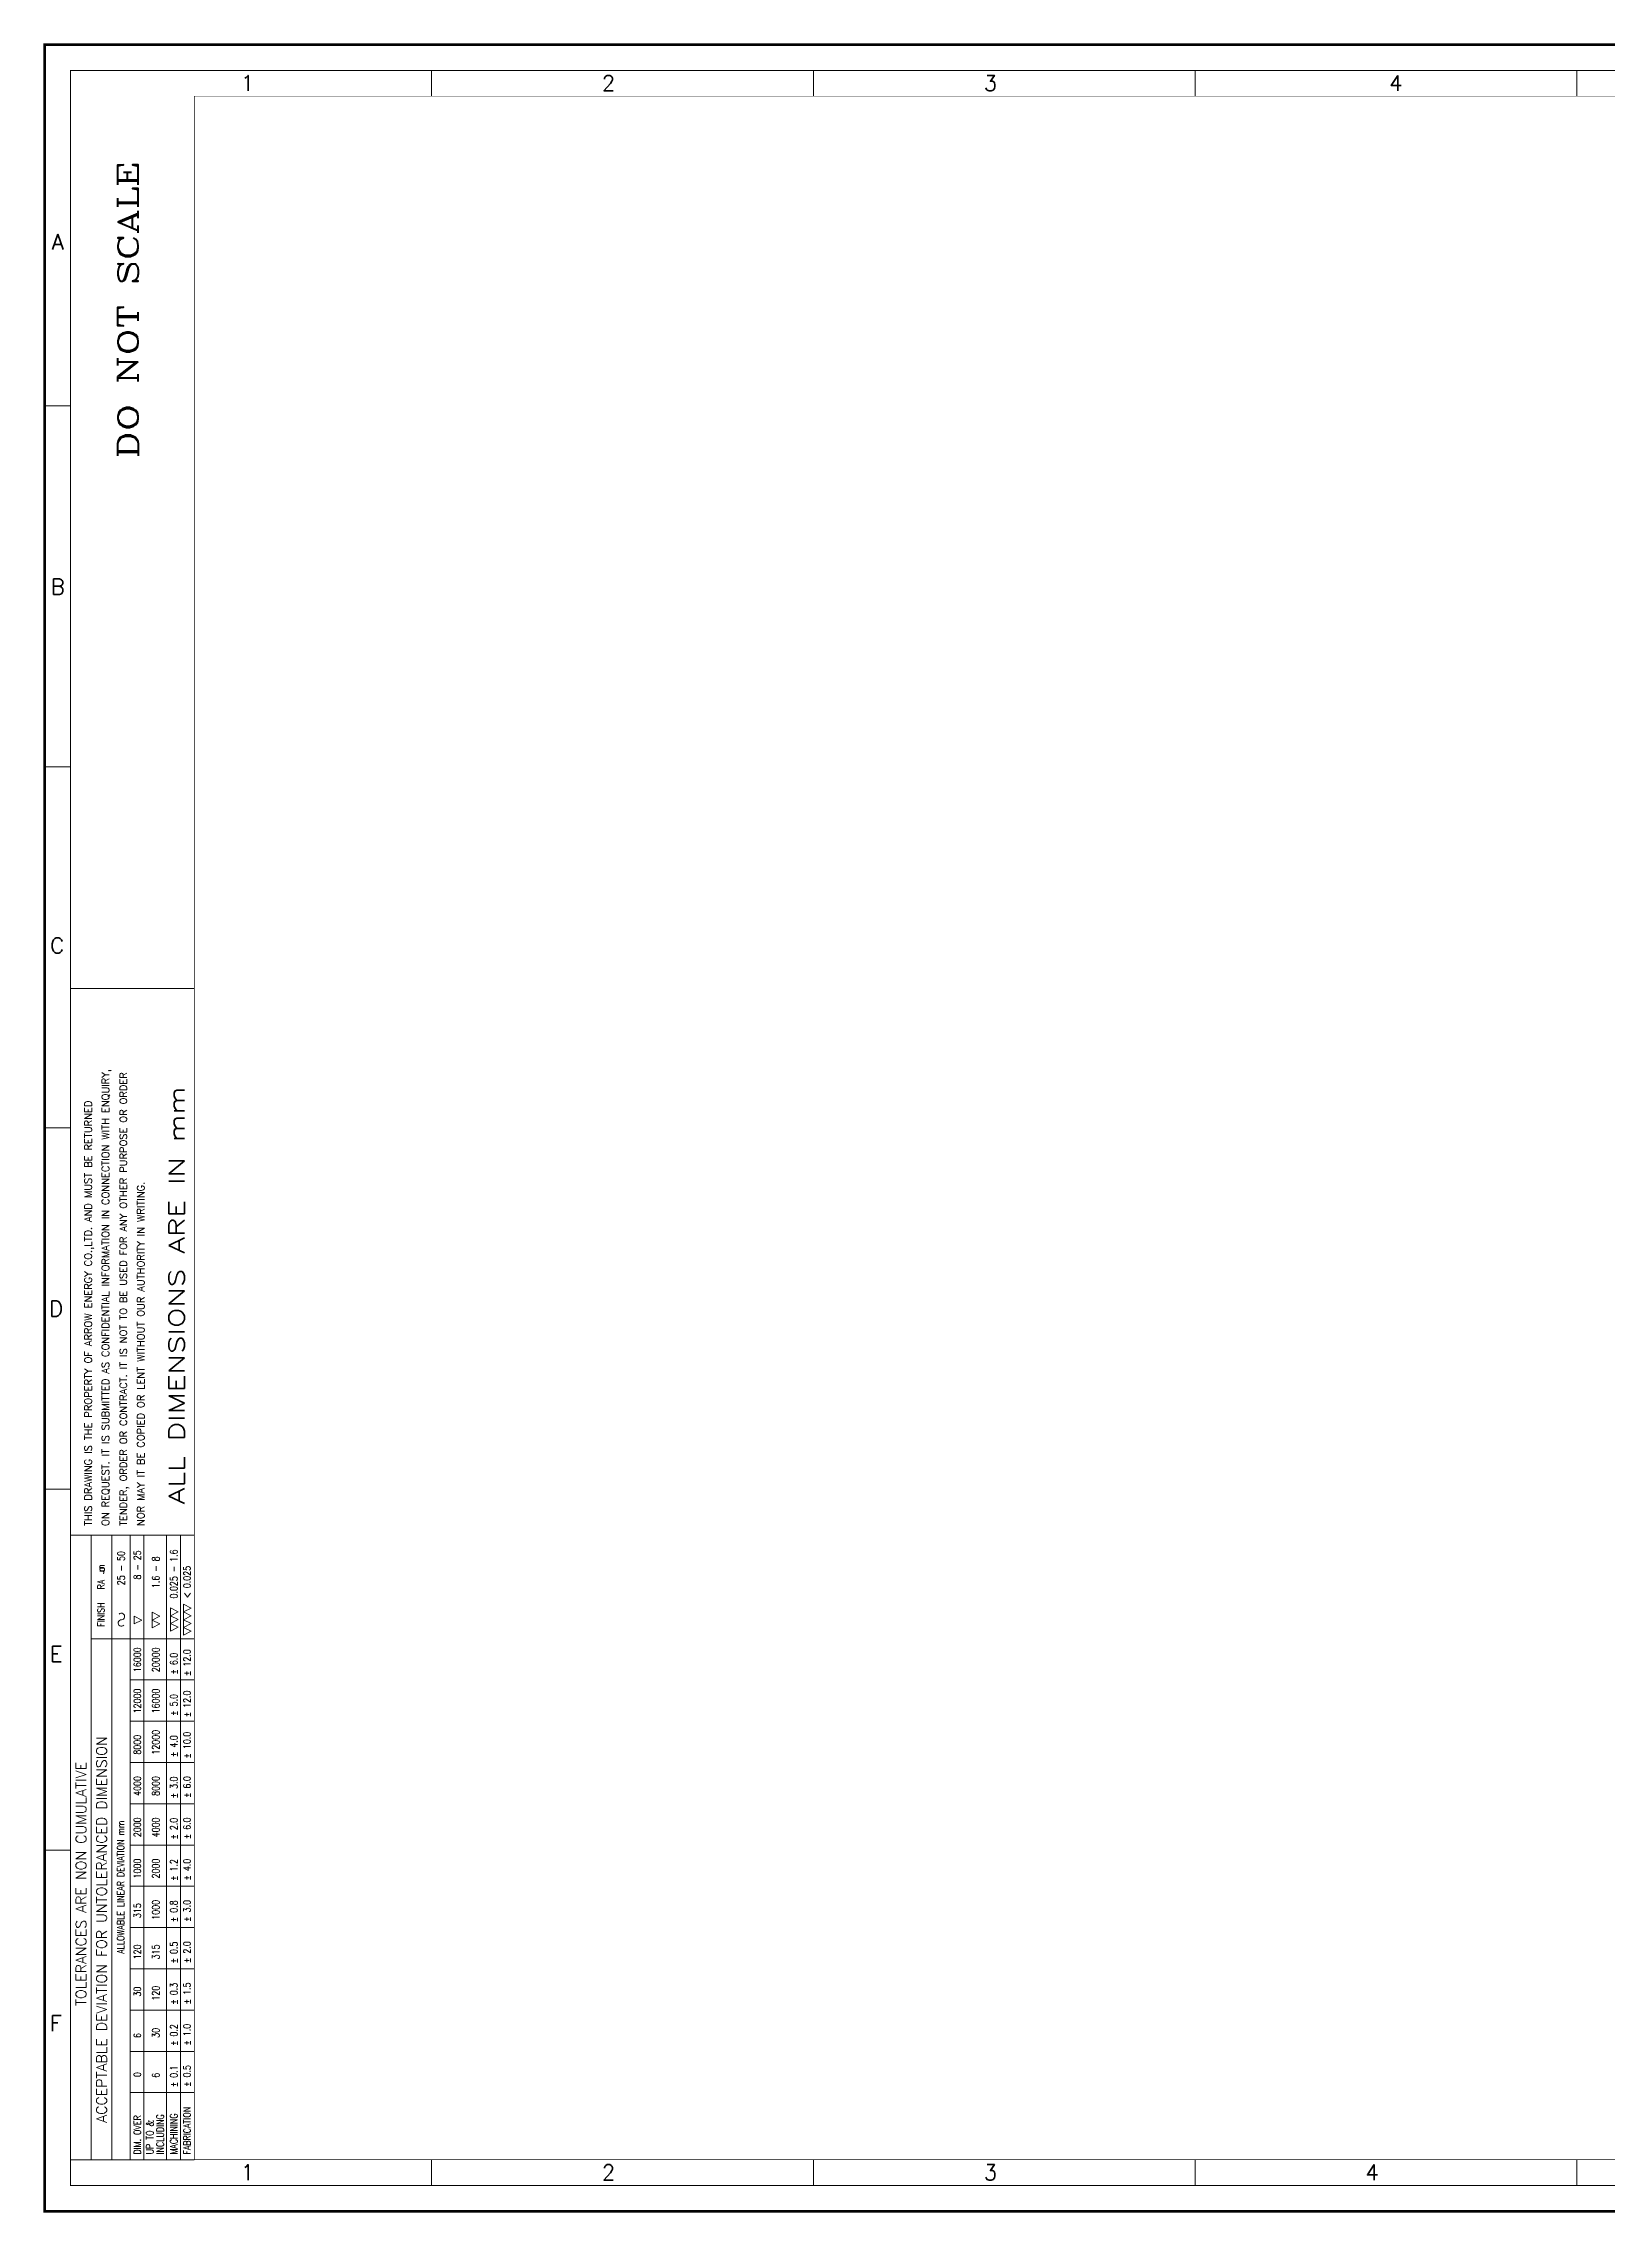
# Model space of a CAD drawing. Extents: x 455 to 4335, y -13154 to -10410.
# Drawn here: x 455 to 2434, y -13154 to -10410 of the extents above; entities that cross this region are included whole.
import ezdxf
from ezdxf.enums import TextEntityAlignment as Align

# ---------------------------------------------------------------- set-up
doc = ezdxf.new("R2010")
doc.units = 0
doc.header["$MEASUREMENT"] = 0
doc.linetypes.add('CENTER2', pattern=[1.125, 0.75, -0.125, 0.125, -0.125])
doc.layers.get('0').update_dxf_attribs({"lineweight": 9})
doc.layers.add('0 @ 1', color=7, linetype='Continuous', lineweight=9)
doc.styles.add('Annotative', font='arial.ttf')
doc.styles.add('COMP4', font='ROMANC', dxfattribs={"height": 4})
doc.styles.add('ROMANS', font='romans.shx')
doc.styles.add('SIMP15', font='ROMANS', dxfattribs={"width": 0.8, "height": 1.4})
doc.styles.add('SIMP2', font='ROMANS', dxfattribs={"height": 15})

# ---------------------------------------------------------------- blocks, each defined once
blk = doc.blocks.new('AR-A2')
at = {"color": 255, "lineweight": 9}
for p, q in [((75, 410), (75, 415)), ((149, 410), (149, 415)), ((223, 410), (223, 415)), ((297, 410), (297, 415)), ((5, 350), (0, 350)), ((5, 280), (0, 280)), ((5, 280), (0, 280)), ((5, 210), (0, 210)), ((5, 140), (0, 140)), ((5, 70), (0, 70)), ((75, 5), (75, 10)), ((149, 5), (149, 10)), ((223, 5), (223, 10)), ((297, 5), (297, 10))]:
    blk.add_line(p, q, dxfattribs=at)
at = {"linetype": 'Continuous', "lineweight": 9}
for p, q in [((5, 237.04), (29, 237.04)), ((5, 10), (5, 131.09)), ((5, 131.09), (29, 131.09)), ((9, 10), (9, 131.09)), ((13, 10), (13, 131.09)), ((16.54, 10), (16.54, 131.09)), ((19.24, 10), (19.24, 131.09)), ((23.59, 10), (23.59, 131.09)), ((26.3, 10), (26.3, 131.09)), ((9, 111), (29, 111)), ((16.54, 103), (29, 103)), ((16.54, 95), (29, 95)), ((16.54, 87), (29, 87)), ((16.54, 79), (29, 79)), ((16.54, 71), (29, 71)), ((16.54, 63), (29, 63)), ((16.54, 55), (29, 55)), ((16.54, 47), (29, 47)), ((16.54, 39), (29, 39)), ((16.54, 31), (29, 31)), ((16.54, 23), (29, 23)), ((5, 10), (29, 10))]:
    blk.add_line(p, q, dxfattribs=at)
at = {"color": 255, "linetype": 'Continuous', "lineweight": 9}
blk.add_line((22, 237.04), (29, 237.04), dxfattribs=at)
at = {"linetype": 'Continuous', "lineweight": 9}
for points, const_width in [([(0, 0), (594, 0), (594, 420), (0, 420)], 0.5), ([(5, 5), (589, 5), (589, 415), (5, 415)], 0.2), ([(584, 10), (584, 410), (29, 410), (29, 10)], 0.1)]:
    blk.add_lwpolyline(points, close=True, dxfattribs=dict(at, const_width=const_width))
for points in [[(11.23, 124.8), (10.63, 124.8)], [(18.82, 114.62), (17.32, 113.87), (17.32, 115.37), (18.82, 114.62)], [(22.32, 115.36), (20.82, 114.61), (20.82, 116.11), (22.32, 115.36)], [(22.32, 113.86), (20.82, 113.11), (20.82, 114.61), (22.32, 113.86)], [(25.9, 116.21), (24.4, 115.46), (24.4, 116.96), (25.9, 116.21)], [(25.9, 114.71), (24.4, 113.96), (24.4, 115.46), (25.9, 114.71)], [(25.9, 113.21), (24.4, 112.46), (24.4, 113.96), (25.9, 113.21)], [(28.42, 116.93), (26.92, 116.18), (26.92, 117.68), (28.42, 116.93)], [(28.42, 115.43), (26.92, 114.68), (26.92, 116.18), (28.42, 115.43)], [(28.42, 113.93), (26.92, 113.18), (26.92, 114.68), (28.42, 113.93)], [(28.42, 112.43), (26.92, 111.68), (26.92, 113.18), (28.42, 112.43)]]:
    blk.add_lwpolyline(points, dxfattribs=at)
for points in [[(10.68, 124.06), (11.23, 124.06, 1), (11.23, 124.8)], [(11.09, 124.06, -1), (11.37, 123.59, 0)]]:
    blk.add_lwpolyline(points, format="xyb", dxfattribs=at)
for centre, start, end in [((14.87, 114.04), 90, 315), ((14.87, 115.3), 270, 135)]:
    blk.add_arc(centre, 0.63, start, end, dxfattribs=at)
at = {"color": 255, "lineweight": 9, "style": 'ROMANS'}
for s, p in [('1', (39.3, 411.05)), ('2', (109.3, 411.05)), ('3', (183.3, 411.05)), ('4', (261.91, 411.05)), ('1', (39.3, 6.05)), ('2', (109.3, 6.05)), ('3', (183.3, 6.05)), ('4', (257.3, 6.05))]:
    blk.add_text(s, height=3, dxfattribs=at).set_placement(p, align=Align.CENTER)
at = {"color": 255, "lineweight": 9, "style": 'COMP4', "width": 1.4}
blk.add_text('DO NOT SCALE', height=4, rotation=90, dxfattribs=at).set_placement((18.15, 339.81))
at = {"color": 255, "lineweight": 9, "style": 'ROMANS'}
for s, p in [('A', (1.37, 380.29)), ('B', (1.18, 313.43)), ('C', (1.07, 243.87)), ('D', (0.88, 173.48)), ('E', (1.02, 106.52)), ('F', (1, 34.95))]:
    blk.add_text(s, height=3, dxfattribs=at).set_placement(p)
at = {"linetype": 'Continuous', "lineweight": 9, "style": 'SIMP2'}
for s, height, p in [('ON REQUEST. IT IS SUBMITTED AS CONFIDENTIAL INFORMATION IN CONNECTION WITH ENQUIRY,', 1.4, (12.48, 132.85)), ('TENDER, ORDER OR CONTRACT. IT IS NOT TO BE USED FOR ANY OTHER PURPOSE OR ORDER', 1.4, (15.94, 132.85)), ('THIS DRAWING IS THE PROPERTY OF ARROW ENERGY CO.,LTD. AND MUST BE RETURNED', 1.4, (9.13, 132.85)), ('NOR MAY IT BE COPIED OR LENT WITHOUT OUR AUTHORITY IN WRITING.', 1.4, (19.32, 132.85)), ('ACCEPTABLE DEVIATION FOR UNTOLERANCED DIMENSION', 2, (12.04, 17.16)), ('TOLERANCES ARE NON CUMULATIVE', 2, (8.04, 39.78))]:
    blk.add_text(s, height=height, rotation=90, dxfattribs=at).set_placement(p)
at = {"color": 255, "linetype": 'CENTER2', "lineweight": 9, "style": 'ROMANS', "width": 1.4}
blk.add_text('ALL DIMENSIONS ARE IN mm', height=3, rotation=90, dxfattribs=at).set_placement((27.07, 137.03))
at = {"linetype": 'Continuous', "lineweight": 9, "style": 'SIMP15', "width": 0.8}
for s, p in [('25 - 50', (15.51, 121.36)), ('8 - 25', (18.65, 122.46)), ('1.6 - 8', (22.23, 120.81)), ('0.025 - 1.6', (25.72, 118.79)), ('RA  m', (11.61, 120.55)), ('< 0.025', (28.29, 118.87)), ('FINISH', (11.61, 113.31)), ('16000', (18.65, 104.52)), ('20000', (22.23, 104.52)), ('%%P 6.0', (25.72, 104.05)), ('%%P 12.0', (28.29, 103.76)), ('12000', (18.65, 96.52)), ('16000', (22.23, 96.52)), ('%%P 5.0', (25.72, 96.05)), ('%%P 12.0', (28.29, 95.76)), ('12000', (22.23, 88.52)), ('%%P 10.0', (28.29, 87.78)), ('8000', (18.65, 88.52)), ('%%P 4.0', (25.72, 88.05)), ('4000', (18.65, 80.52)), ('8000', (22.23, 80.52)), ('%%P 3.0', (25.72, 80.05)), ('%%P 6.0', (28.29, 80.12)), ('2000', (18.65, 72.52)), ('4000', (22.23, 72.49)), ('%%P 2.0', (25.72, 72.05)), ('%%P 6.0', (28.29, 72.12)), ('ALLOWABLE LINEAR DEVIATION mm', (15.42, 49.9)), ('1000', (18.65, 64.52)), ('2000', (22.23, 64.52)), ('%%P 1.2', (25.72, 64.05)), ('%%P 4.0', (28.29, 64.12)), ('315', (18.65, 56.84)), ('1000', (22.23, 56.52)), ('%%P 0.8', (25.72, 56.05)), ('%%P 3.0', (28.29, 56.12)), ('120', (18.65, 48.84)), ('315', (22.23, 48.84)), ('%%P 0.5', (25.72, 48.05)), ('%%P 2.0', (28.29, 48.12)), ('30', (18.65, 41.63)), ('120', (22.23, 40.84)), ('%%P 0.3', (25.72, 40.05)), ('%%P 1.5', (28.29, 40.12)), ('6', (18.65, 33.6)), ('30', (22.23, 33.63)), ('%%P 0.2', (25.72, 32.05)), ('%%P 1.0', (28.29, 32.12)), ('0', (18.65, 26.02)), ('6', (22.23, 25.88)), ('%%P 0.1', (25.72, 24.05)), ('%%P 0.5', (28.29, 24.12)), ('DIM. OVER', (18.65, 10.99)), ('UP TO &', (21.07, 11.02)), ('INCLUDING', (23.08, 11.02)), ('MACHINING', (25.72, 10.99)), ('FABRICATION', (28.29, 10.99))]:
    blk.add_text(s, height=1.4, rotation=90, dxfattribs=at).set_placement(p)
at = {"layer": '0 @ 1', "lineweight": 9, "style": 'Annotative'}
blk.add_attdef('1:1', (370.5, 35.37), '', height=3, dxfattribs=at)
blk.add_attdef('1/1', text='', height=3, dxfattribs=at).set_placement((518.06, 13.79), align=Align.MIDDLE)
for tag, p in [('00/00/00', (540.45, 13.79)), ('0', (576.83, 13.79))]:
    blk.add_attdef(tag, text='', height=3, dxfattribs=at).set_placement(p, align=Align.MIDDLE_CENTER)

msp = doc.modelspace()

# ---------------------------------------------------------------- block references
at = {"lineweight": 9, "xscale": 6.526329410967209, "yscale": 6.526329410967209, "zscale": 6.526329410967209}
msp.add_blockref('AR-A2', (456.9, -13152.2), dxfattribs=at)

doc.saveas('drawing.dxf')
